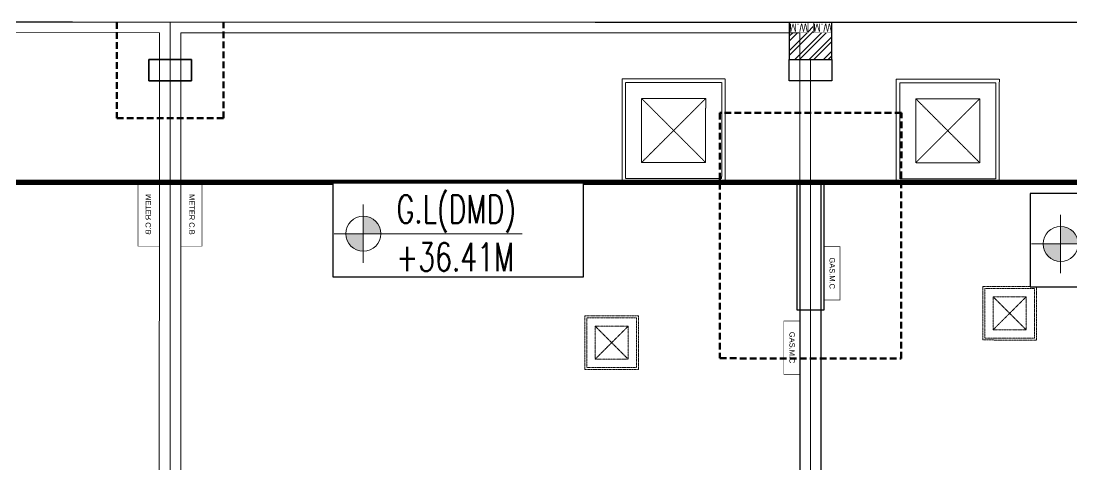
# Model space of a CAD drawing. Header units: centimetres. Extents: x -6122352 to 6876996, y -1694241 to 2592194.
# Drawn here: x 202392 to 212238, y -22335 to -18174 of the extents above; entities that cross this region are included whole.
import ezdxf
from ezdxf.enums import TextEntityAlignment as Align
from ezdxf.xclip import XClip

# ---------------------------------------------------------------- set-up
doc = ezdxf.new("R2010")
doc.units = ezdxf.units.CM
doc.header["$MEASUREMENT"] = 0
doc.header["$XCLIPFRAME"] = 2
for name, pattern in [('23585-XR-AR-END-SETTING OUT PLAN$0$HIDDEN', [0.375, 0.25, -0.125]), ('DASHED2', [0.375, 0.25, -0.125]), ('XR-AR-END-SETTING OUT PLAN$0$23261-XR-AR-SI-GF$0$HIDDEN', [0.375, 0.25, -0.125])]:
    doc.linetypes.add(name, pattern=pattern)
doc.layers.add('08-Compound Wall-4', color=7, linetype='Continuous', lineweight=25, true_color=0xff4405)
doc.layers.add('23585-XR-AR-DAMAC PLOT LIMITS$0$1-End units', color=7, linetype='Continuous', lineweight=5, true_color=0xf8991e)
for name, color, linetype in [('23585-XR-AR-BOUNDARY WALLS AND SETBACKS$0$setback', 7, 'XR-AR-END-SETTING OUT PLAN$0$23261-XR-AR-SI-GF$0$HIDDEN'), ('23585-XR-AR-END-ANNO-GF$0$XR-END-GROUND FLOOR PLAN$0$XR-MIDDLE-GROUND FLOOR PLAN$0$-LPG-CABINET', 6, 'Continuous'), ('23585-XR-AR-MID-ANNO-GF$0$945-4P-1-101-GROUND FLOOR PLAN$0$XR-MIDDLE-GROUND FLOOR PLAN$0$XR-MIDDLE-GROUND FLOOR PLAN$0$-LPG-CABINET', 6, 'Continuous'), ('@MI-MEP', 7, 'Continuous'), ('@MI-REF LAYER', 7, 'Continuous'), ('B_TH_4', 7, 'Continuous'), ('XR-AR-MID-SETTING OUT FOR MASTER$0$23585-XR-AR-MID-GROUND FLOOR$0$GS-HATCH-FLOOR TILE', 251, 'Continuous'), ('XREF1$0$S-LEVELS', 2, 'Continuous'), ('XREF1$0$TYPICAL NEW PROFILE', 3, 'Continuous')]:
    doc.layers.add(name, color=color, linetype=linetype)
for name, color, linetype, lineweight in [('23585-XR-AR-DAMAC PLOT LIMITS$0$1-Mid units', 41, 'Continuous', 5), ('23585-XR-AR-END-ANNO-GF$0$XR-END-GROUND FLOOR PLAN$0$XR-MIDDLE-GROUND FLOOR PLAN$0$S-ANNO-TXT', 3, 'Continuous', 25), ('23585-XR-AR-END-SETTING OUT PLAN$0$A-FLOR-UNDR', 8, '23585-XR-AR-END-SETTING OUT PLAN$0$HIDDEN', 5), ('23585-XR-AR-MID-ANNO-GF$0$945-4P-1-101-GROUND FLOOR PLAN$0$XR-MIDDLE-GROUND FLOOR PLAN$0$XR-MIDDLE-GROUND FLOOR PLAN$0$-DR-RW', 6, 'Continuous', 5), ('23585-XR-AR-MID-ANNO-GF$0$945-4P-1-101-GROUND FLOOR PLAN$0$XR-MIDDLE-GROUND FLOOR PLAN$0$XR-MIDDLE-GROUND FLOOR PLAN$0$S-ANNO-TXT', 3, 'Continuous', 25), ('@ Foundations', 4, 'DASHED2', 50), ('A-ANNO-TEXT', 3, 'Continuous', 25), ('A-FLOR-XREF', 7, 'Continuous', 9), ('A-WALL', 7, 'Continuous', 30), ('A-WALL-PATT', 8, 'Continuous', 5), ('XR-AR-END-SETTING OUT PLAN$0$23585-XR-AR-END-GROUND FLOOR$0$S-COLS', 51, 'Continuous', 40), ('XR-AR-END-SETTING OUT PLAN$0$23585-XR-AR-END-GROUND FLOOR$0$S-COLS-PATT', 8, 'Continuous', 5), ('XR-AR-MID-SETTING OUT FOR MASTER$0$23585-XR-AR-MID-GROUND FLOOR$0$A-FLOR-PATT', 8, 'Continuous', 5), ('XR-AR-MID-SETTING OUT FOR MASTER$0$23585-XR-AR-MID-GROUND FLOOR$0$S-COLS', 51, 'Continuous', 40), ('XR-END-GROUND FLOOR PLAN$0$XR-END-GROUND FLOOR PLAN$0$A-FLOR-PATT_EXT', 8, 'Continuous', 5), ('XR-END-GROUND FLOOR PLAN$0$XR-MIDDLE TYPE 2-GROUND FLOOR PLAN$0$XR-MIDDLE-GROUND FLOOR PLAN$0$-DR-RW', 6, 'Continuous', 5), ('XR-END-GROUND FLOOR PLAN$0$XR-MIDDLE TYPE 2-GROUND FLOOR PLAN$0$XR-MIDDLE-GROUND FLOOR PLAN$0$S-ANNO-TXT', 3, 'Continuous', 25), ('XREF1$0$36-TAGLVL', 23, 'Continuous', 9)]:
    doc.layers.add(name, color=color, linetype=linetype, lineweight=lineweight)
doc.styles.add('23585-XR-AR-END-ANNO-GF$0$SDC-TEXT', font='arial.ttf')
doc.styles.add('23585-XR-AR-MID-ANNO-GF$0$SDC-TEXT', font='arial.ttf')
doc.styles.add('XR-END-GROUND FLOOR PLAN$0$XR-MIDDLE TYPE 2-GROUND FLOOR PLAN$0$XR-MIDDLE-GROUND FLOOR PLAN$0$Arial_1', font='arial.ttf', dxfattribs={"height": 0.002951})
doc.styles.add('XREF1$0$DLT_TEXT', font='romans.shx', dxfattribs={"width": 0.7})

# ---------------------------------------------------------------- blocks, each defined once
blk = doc.blocks.new('23585-XR-AR-BOUNDARY WALLS AND SETBACKS')
at = {"layer": '23585-XR-AR-BOUNDARY WALLS AND SETBACKS$0$setback', "ltscale": 40, "const_width": 0.05}
blk.add_lwpolyline([(496566.5175, 2769029.6908), (496552.1403, 2769042.8646), (496547.9178, 2769038.2563), (496543.8642, 2769033.8325), (496539.8108, 2769029.4088), (496535.7574, 2769024.985), (496531.704, 2769020.5612), (496527.5491, 2769016.0265), (496541.9265, 2769002.8529), (496546.0814, 2769007.3874), (496550.1348, 2769011.8112), (496554.1882, 2769016.235), (496558.2419, 2769020.6589), (496562.2952, 2769025.0826), (496566.5175, 2769029.6908)], dxfattribs=at)
blk = doc.blocks.new('A$C9d9485f6')
at = {"layer": 'A-ANNO-TEXT', "rotation": 312.4881850805905}
blk.add_blockref('23585-XR-AR-BOUNDARY WALLS AND SETBACKS', (-2377088.5348, -1504219.2521), dxfattribs=at)
blk = doc.blocks.new('23585-XR-AR-DAMAC PLOT LIMITS')
at = {"layer": '23585-XR-AR-DAMAC PLOT LIMITS$0$1-End units', "color": 251, "true_color": 0x636466}
blk.add_lwpolyline([(496564.5071, 2769023.0559), (496546.8119, 2769039.2697), (496552.9933, 2769046.0159), (496570.6885, 2769029.8023)], close=True, dxfattribs=at)
at = {"layer": '23585-XR-AR-DAMAC PLOT LIMITS$0$1-Mid units', "color": 251, "true_color": 0x636466}
for points in [[(496560.4537, 2769018.6321), (496542.7583, 2769034.8459), (496546.8119, 2769039.2697), (496564.5071, 2769023.0559)], [(496556.4001, 2769014.2083), (496538.7049, 2769030.4221), (496542.7583, 2769034.8459), (496560.4537, 2769018.6321)]]:
    blk.add_lwpolyline(points, close=True, dxfattribs=at)
blk = doc.blocks.new('A$Cf093b529')
at = {"layer": 'A-ANNO-TEXT'}
blk.add_blockref('23585-XR-AR-DAMAC PLOT LIMITS', (-495391.9901, -2768603.4419), dxfattribs=at)
blk = doc.blocks.new('XR-AR-END-SETTING OUT PLAN$0$23585-XR-AR-END-GROUND FLOOR$0$A$C75a8815d')
at = {"layer": 'XR-AR-END-SETTING OUT PLAN$0$23585-XR-AR-END-GROUND FLOOR$0$S-COLS', "color": 252, "lineweight": 30}
for points in [[(6025, -4000), (6025, -2800), (6275, -2800), (6275, -4000)], [(5949.9, -4950), (6349.9, -4950), (6349.9, -5150), (5949.9, -5150)]]:
    blk.add_lwpolyline(points, close=True, dxfattribs=at)
blk = doc.blocks.new('23585-XR-AR-END-SETTING OUT PLAN$0$MH-800')
at = {"ltscale": 5}
for p, q in [((-294.3, -650.7), (305.7, -50.7)), ((-294.3, -50.7), (305.7, -650.7))]:
    blk.add_line(p, q, dxfattribs=at)
for points in [[(-476.9, 131.9), (-476.9, -833.4), (488.3, -833.4), (488.3, 131.9)], [(-444.3, 99.3), (-444.3, -800.7), (455.7, -800.7), (455.7, 99.3)], [(-294.3, -50.7), (-294.3, -650.7), (305.7, -650.7), (305.7, -50.7)]]:
    blk.add_lwpolyline(points, close=True, dxfattribs=at)
blk = doc.blocks.new('A$Cb2291f53')
blk.add_wipeout([(-200, 0.5), (200, 0.5), (200, 350.2), (-200, 350.2)])
at = {"layer": 'A-WALL-PATT'}
h = blk.add_hatch(dxfattribs=at)
h.set_pattern_fill('ANSI32', color=252, scale=10)
h.set_pattern_definition([(45, (-9150, -4e-08), (-67.3519, 67.3519), []), (45, (-9105.1, -4e-08), (-67.3519, 67.3519), [])])
h.paths.add_polyline_path([(-200, 350.2), (-200, 100), (-25.1, 100), (-25.1, 0), (25, 0.5), (25, 100.5), (200, 100.5), (200, 350.2)])
at = {"layer": 'A-WALL'}
blk.add_lwpolyline([(-200, 0.5), (200, 0.5), (200, 350.2), (-200, 350.2)], close=True, dxfattribs=at)
at = {"layer": 'XR-END-GROUND FLOOR PLAN$0$XR-END-GROUND FLOOR PLAN$0$A-FLOR-PATT_EXT'}
blk.add_line((100, 0), (-100, 0), dxfattribs=at)
at = {"layer": 'XR-END-GROUND FLOOR PLAN$0$XR-MIDDLE TYPE 2-GROUND FLOOR PLAN$0$XR-MIDDLE-GROUND FLOOR PLAN$0$-DR-RW', "ltscale": 100, "const_width": 5}
for points in [[(-200, 0), (-200, 100), (-25.1, 100), (-25.1, 0)], [(25, 0), (25, 100), (199.9, 100), (199.9, 0)]]:
    blk.add_lwpolyline(points, close=True, dxfattribs=at)
at = {"layer": 'XR-END-GROUND FLOOR PLAN$0$XR-MIDDLE TYPE 2-GROUND FLOOR PLAN$0$XR-MIDDLE-GROUND FLOOR PLAN$0$S-ANNO-TXT', "style": 'XR-END-GROUND FLOOR PLAN$0$XR-MIDDLE TYPE 2-GROUND FLOOR PLAN$0$XR-MIDDLE-GROUND FLOOR PLAN$0$Arial_1', "width": 0.8}
for p in [(-112.1, 52), (112.9, 52)]:
    blk.add_text('W.M', height=75, dxfattribs=at).set_placement(p, align=Align.MIDDLE)
blk = doc.blocks.new('XR-AR-END-SETTING OUT PLAN')
at = {"layer": '08-Compound Wall-4', "ltscale": 100}
blk.add_lwpolyline([(9050.1, 5500), (9050.1, 1500), (9250.1, 1500), (9250.1, 5500)], dxfattribs=at)
at = {"layer": '23585-XR-AR-END-ANNO-GF$0$XR-END-GROUND FLOOR PLAN$0$XR-MIDDLE-GROUND FLOOR PLAN$0$-LPG-CABINET', "ltscale": 100, "const_width": 5}
blk.add_lwpolyline([(9025, 2603.3), (9025, 2103.3), (8875, 2103.3), (8875, 2603.3)], close=True, dxfattribs=at)
at = {"layer": '23585-XR-AR-END-SETTING OUT PLAN$0$A-FLOR-UNDR', "color": 8, "ltscale": 100, "xscale": -0.5182770836547854, "yscale": 0.5182770836547854, "zscale": 0.5182770836547854, "rotation": 270.0000009865863}
blk.add_blockref('23585-XR-AR-END-SETTING OUT PLAN$0$MH-800', (7466.7, 2725.3, 0), dxfattribs=at)
at = {"layer": '23585-XR-AR-END-SETTING OUT PLAN$0$A-FLOR-UNDR', "color": 8, "ltscale": 100, "xscale": -1, "rotation": 270.0000009865863}
blk.add_blockref('23585-XR-AR-END-SETTING OUT PLAN$0$MH-800', (8215.4, 1011.7), dxfattribs=at)
at = {"layer": 'XR-AR-END-SETTING OUT PLAN$0$23585-XR-AR-END-GROUND FLOOR$0$S-COLS-PATT', "color": 8}
blk.add_blockref('XR-AR-END-SETTING OUT PLAN$0$23585-XR-AR-END-GROUND FLOOR$0$A$C75a8815d', (3000.1, 5500), dxfattribs=at)
at = {"layer": '23585-XR-AR-END-ANNO-GF$0$XR-END-GROUND FLOOR PLAN$0$XR-MIDDLE-GROUND FLOOR PLAN$0$S-ANNO-TXT', "style": '23585-XR-AR-END-ANNO-GF$0$SDC-TEXT'}
blk.add_text('GAS.M.C', height=50, rotation=90, dxfattribs=at).set_placement((8947.1, 2352.9), align=Align.MIDDLE)
at = {"layer": 'A-FLOR-XREF'}
blk.add_blockref('A$Cb2291f53', (9150.2, 0), dxfattribs=at)
blk = doc.blocks.new('END UNIT')
at = {"xscale": 0.001, "yscale": 0.001, "zscale": 0.001}
blk.add_blockref('XR-AR-END-SETTING OUT PLAN', (-9.1502, 0), dxfattribs=at)
blk = doc.blocks.new('XR-AR-MID-SETTING OUT FOR MASTER$0$23585-XR-AR-MID-GROUND FLOOR$0$945-4P-1-101-GROUND FLOOR PLAN$0$XR-MIDDLE-CAR PARK HATCH')
at = {"layer": 'XR-AR-MID-SETTING OUT FOR MASTER$0$23585-XR-AR-MID-GROUND FLOOR$0$A-FLOR-PATT'}
blk.add_lwpolyline([(9250, 100), (9250, 5500), (15050, 5502.7), (15050, 100.5)], close=True, dxfattribs=at)
blk = doc.blocks.new('XR-AR-MID-SETTING OUT FOR MASTER$0$23585-XR-AR-MID-GROUND FLOOR$0$A$C08698786')
at = {"layer": 'XR-AR-MID-SETTING OUT FOR MASTER$0$23585-XR-AR-MID-GROUND FLOOR$0$S-COLS', "color": 252, "lineweight": 30}
for points in [[(-200.1, 550), (199.9, 550), (199.9, 350), (-200.1, 350)], [(5799.9, 550), (6199.9, 550), (6199.9, 350), (5799.9, 350)]]:
    blk.add_lwpolyline(points, close=True, dxfattribs=at)
blk = doc.blocks.new('XR-AR-MID-SETTING OUT FOR MASTER')
at = {"layer": '23585-XR-AR-MID-ANNO-GF$0$945-4P-1-101-GROUND FLOOR PLAN$0$XR-MIDDLE-GROUND FLOOR PLAN$0$XR-MIDDLE-GROUND FLOOR PLAN$0$-DR-RW', "ltscale": 100, "const_width": 5}
blk.add_lwpolyline([(5900.1, 1500.5), (5700.1, 1500.5), (5700.1, 2100.5), (5900.1, 2100.5)], close=True, dxfattribs=at)
at = {"layer": '23585-XR-AR-MID-ANNO-GF$0$945-4P-1-101-GROUND FLOOR PLAN$0$XR-MIDDLE-GROUND FLOOR PLAN$0$XR-MIDDLE-GROUND FLOOR PLAN$0$-LPG-CABINET', "ltscale": 100, "const_width": 5}
blk.add_lwpolyline([(250.1, 3300.5), (250.1, 2800.5), (100.1, 2800.5), (100.1, 3300.5)], close=True, dxfattribs=at)
at = {"layer": '08-Compound Wall-4', "ltscale": 100}
blk.add_blockref('XR-AR-MID-SETTING OUT FOR MASTER$0$23585-XR-AR-MID-GROUND FLOOR$0$945-4P-1-101-GROUND FLOOR PLAN$0$XR-MIDDLE-CAR PARK HATCH', (-9150, 0.2), dxfattribs=at)
at = {"layer": '23585-XR-AR-END-SETTING OUT PLAN$0$A-FLOR-UNDR', "color": 8, "ltscale": 100, "xscale": -0.5182770836547854, "yscale": 0.5182770836547854, "zscale": 0.5182770836547854, "rotation": 270.0000009865863}
blk.add_blockref('23585-XR-AR-END-SETTING OUT PLAN$0$MH-800', (2044.6, 3001.1, 0), dxfattribs=at)
at = {"layer": '23585-XR-AR-END-SETTING OUT PLAN$0$A-FLOR-UNDR', "color": 8, "ltscale": 100, "xscale": -1, "rotation": 270.0000009865863}
blk.add_blockref('23585-XR-AR-END-SETTING OUT PLAN$0$MH-800', (1633.5, 1009.5), dxfattribs=at)
at = {"layer": 'XR-AR-MID-SETTING OUT FOR MASTER$0$23585-XR-AR-MID-GROUND FLOOR$0$GS-HATCH-FLOOR TILE', "color": 8}
blk.add_blockref('XR-AR-MID-SETTING OUT FOR MASTER$0$23585-XR-AR-MID-GROUND FLOOR$0$A$C08698786', (0, 0), dxfattribs=at)
at = {"layer": '23585-XR-AR-MID-ANNO-GF$0$945-4P-1-101-GROUND FLOOR PLAN$0$XR-MIDDLE-GROUND FLOOR PLAN$0$XR-MIDDLE-GROUND FLOOR PLAN$0$S-ANNO-TXT', "color": 3, "style": '23585-XR-AR-MID-ANNO-GF$0$SDC-TEXT'}
for s, p in [('GAS.M.C', (172.1, 3050)), ('METER C.B', (5795.5, 1802.9))]:
    blk.add_text(s, height=50, rotation=90, dxfattribs=at).set_placement(p, align=Align.MIDDLE)
blk = doc.blocks.new('MID UNIT')
at = {"xscale": 0.001, "yscale": 0.001, "zscale": 0.001}
blk.add_blockref('XR-AR-MID-SETTING OUT FOR MASTER', (0, 0), dxfattribs=at)
blk = doc.blocks.new('TH_4')
blk.add_blockref('END UNIT', (495802.3054, 2769130.5141))
blk.add_blockref('MID UNIT', (495802.3054, 2769130.5141))
at = {"xscale": -1}
blk.add_blockref('MID UNIT', (495814.3054, 2769130.5141), dxfattribs=at)
blk = doc.blocks.new('A$C780da55d')
at = {"layer": 'B_TH_4', "xscale": 1.000039159572381, "yscale": 1.000039159572381, "zscale": 1.000039159572381}
blk.add_blockref('TH_4', (-495814.0705, -2769239.3021), dxfattribs=at)
blk = doc.blocks.new('23585-XR-AR-MALDIVE-2$0$TH_4')
blk.add_blockref('A$C780da55d', (495794.6554, 2769130.8641))
at = {"layer": '@ Foundations', "linetype": 'DASHED2', "ltscale": 0.25}
blk.add_lwpolyline([(495801.4554, 2769131.3648), (495803.1554, 2769131.3648), (495803.1554, 2769133.6648), (495801.4554, 2769133.6648)], close=True, dxfattribs=at)
at = {"layer": '@ Foundations', "linetype": 'DASHED2', "ltscale": 0.25, "elevation": 0}
blk.add_lwpolyline([(495808.8061, 2769131.4141), (495807.8053, 2769131.4141), (495807.8049, 2769130.5141), (495808.8058, 2769130.5141)], close=True, dxfattribs=at)
blk = doc.blocks.new('A$C13dde150')
at = {"color": 1, "true_color": 0xeb0000, "const_width": 0.01}
blk.add_lwpolyline([(33.1502, 0.0001), (27.1502, 0.0001), (21.1502, 0), (15.1502, 0), (9.1501, 0.0001), (0.0001, 0.0001), (0, 24.0001), (9.1501, 24.0003), (15.1501, 24.0003), (21.1502, 24.0002), (27.1502, 24.0002), (33.1502, 24.0003), (42.3, 24.0002), (42.3001, 0.0001)], close=True, dxfattribs=at)
blk = doc.blocks.new('XREF1$0$LVL  ATTR')
at = {"color": 7}
blk.add_wipeout([(-0.3373, 0.3835), (1.8973, 0.3835), (1.8973, -0.4505), (-0.3373, -0.4505)], dxfattribs=at)
at = {"layer": 'XREF1$0$36-TAGLVL', "extrusion": (-4.88814e-07, 1.40652e-17, 1)}
h = blk.add_hatch(color=252, dxfattribs=at)
h.paths.add_polyline_path([(-0.0654, 0.1563, 0.414214), (-0.2216, 0), (-0.0654, 0)])
h.paths.add_polyline_path([(0.0909, 0), (-0.0654, 0), (-0.0654, -0.1562, 0.414214)])
for p, q in [((-0.0654, -0.2604), (-0.0654, 0.2604)), ((1.3511, 0, 0), (-0.3253, 0, 0))]:
    blk.add_line(p, q, dxfattribs=at)
blk.add_circle((-0.0654, 0, 0), 0.1562, dxfattribs=at)
at = {"layer": 'XREF1$0$S-LEVELS', "color": 1}
blk.add_lwpolyline([(-0.3373, 0.3835), (1.8973, 0.3835), (1.8973, -0.4505), (-0.3373, -0.4505)], close=True, dxfattribs=at)
at = {"layer": 'XREF1$0$TYPICAL NEW PROFILE', "color": 3, "style": 'XREF1$0$DLT_TEXT', "width": 0.7}
for tag, p in [('+0.00M', (0.2413, 0.0671, -0.0001)), ('S.S.L', (0.2413, -0.3453, -0.0001))]:
    blk.add_attdef(tag, p, '', height=0.25, dxfattribs=at)
blk = doc.blocks.new('A$Cf127e03c')
at = {"color": 1, "true_color": 0xeb0000, "const_width": 0.01}
blk.add_lwpolyline([(33.1502, 1.0613), (27.1502, 1.0612), (21.1502, 1.0612), (15.1502, 1.0612), (9.1501, 1.0613), (0.0001, 1.0613), (0, 25.0613), (9.1501, 25.0614), (15.1501, 25.0615), (21.1502, 25.0614), (27.1502, 25.0614), (33.1502, 25.0614), (42.3, 25.0613), (42.3001, 1.0613)], close=True, dxfattribs=at)

msp = doc.modelspace()

# ---------------------------------------------------------------- block references
at = {"layer": '@MI-REF LAYER', "xscale": 1000, "yscale": 1000, "zscale": 1000}
msp.add_blockref('A$C9d9485f6', (-23958.95046, 48155.57226), dxfattribs=at)
at = {"layer": '@MI-REF LAYER', "xscale": 1000, "yscale": 1000, "zscale": 1000, "rotation": 312.4882903633292}
msp.add_blockref('A$Cf093b529', (-891608.73293, 539022.72011), dxfattribs=at)

# ---------------------------------------------------------------- next in the draw order: block references
at = {"layer": '@MI-REF LAYER'}
ref = msp.add_blockref('23585-XR-AR-MALDIVE-2$0$TH_4', (496504862.44985, 2769024055.54762), dxfattribs=dict(at, xscale=999.9999999999998, yscale=999.9999999999998, zscale=999.9999999999998, rotation=179.9898040398786))
XClip(ref).set_block_clipping_path([(495835.395434496, 2769130.514280566), (495835.3952705087, 2769154.4442983391), (495826.305498607, 2769154.4144163365), (495820.3054956705, 2769154.4143788451), (495814.305490836, 2769154.4143413552), (495808.3053484322, 2769154.4144513216), (495802.3053460559, 2769154.4144138293), (495793.2152887052, 2769154.4542618161), (495793.2154342416, 2769130.5155072212)])

# ---------------------------------------------------------------- next in the draw order: block references
at = {"layer": '@MI-MEP', "color": 10, "xscale": 1000, "yscale": 1000, "zscale": 1000, "rotation": 179.9915172122519}
msp.add_blockref('A$C13dde150', (218939.01181, -18188.10512), dxfattribs=at)

# ---------------------------------------------------------------- next in the draw order: block references
at = {"layer": '@MI-REF LAYER', "color": 7}
ref = msp.add_blockref('XREF1$0$LVL  ATTR', (205667.54717, -20168.05382, 0.15112), dxfattribs=dict(at, xscale=-1051.480567989675, yscale=1051.480567989676, zscale=1051.480567989675, rotation=179.9901630537804))
ref.add_attrib('S.S.L', 'G.L(DMD)', (205910.6107, -20067.92392), dxfattribs={"layer": 'XREF1$0$TYPICAL NEW PROFILE', "color": 3, "height": 262.870142, "rotation": 359.990166347, "style": 'XREF1$0$DLT_TEXT', "width": 0.7})
ref.add_attrib('+0.00M', '+36.41M', (205908.30805, -20517.25853), dxfattribs={"layer": 'XREF1$0$TYPICAL NEW PROFILE', "color": 3, "height": 262.870142, "rotation": 359.990166347, "style": 'XREF1$0$DLT_TEXT', "width": 0.7})
ref = msp.add_blockref('XREF1$0$LVL  ATTR', (212200.29282, -20263.34808, 0.15112), dxfattribs=dict(at, xscale=-1051.480567989675, yscale=1051.480567989676, zscale=1051.480567989675, rotation=179.9901630537804))
ref.add_attrib('S.S.L', 'G.L(DMD)', (212443.35635, -20163.21818), dxfattribs={"layer": 'XREF1$0$TYPICAL NEW PROFILE', "color": 3, "height": 262.870142, "rotation": 359.990166347, "style": 'XREF1$0$DLT_TEXT', "width": 0.7})
ref.add_attrib('+0.00M', '+36.39M', (212441.0537, -20612.55278), dxfattribs={"layer": 'XREF1$0$TYPICAL NEW PROFILE', "color": 3, "height": 262.870142, "rotation": 359.990166347, "style": 'XREF1$0$DLT_TEXT', "width": 0.7})

# ---------------------------------------------------------------- next in the draw order: block references
at = {"layer": '@MI-REF LAYER', "color": 10, "xscale": 1000, "yscale": 1000, "zscale": 1000, "rotation": 179.9898040390041}
msp.add_blockref('A$Cf127e03c', (218939.91847, -17125.68053), dxfattribs=at)

doc.saveas('drawing.dxf')
